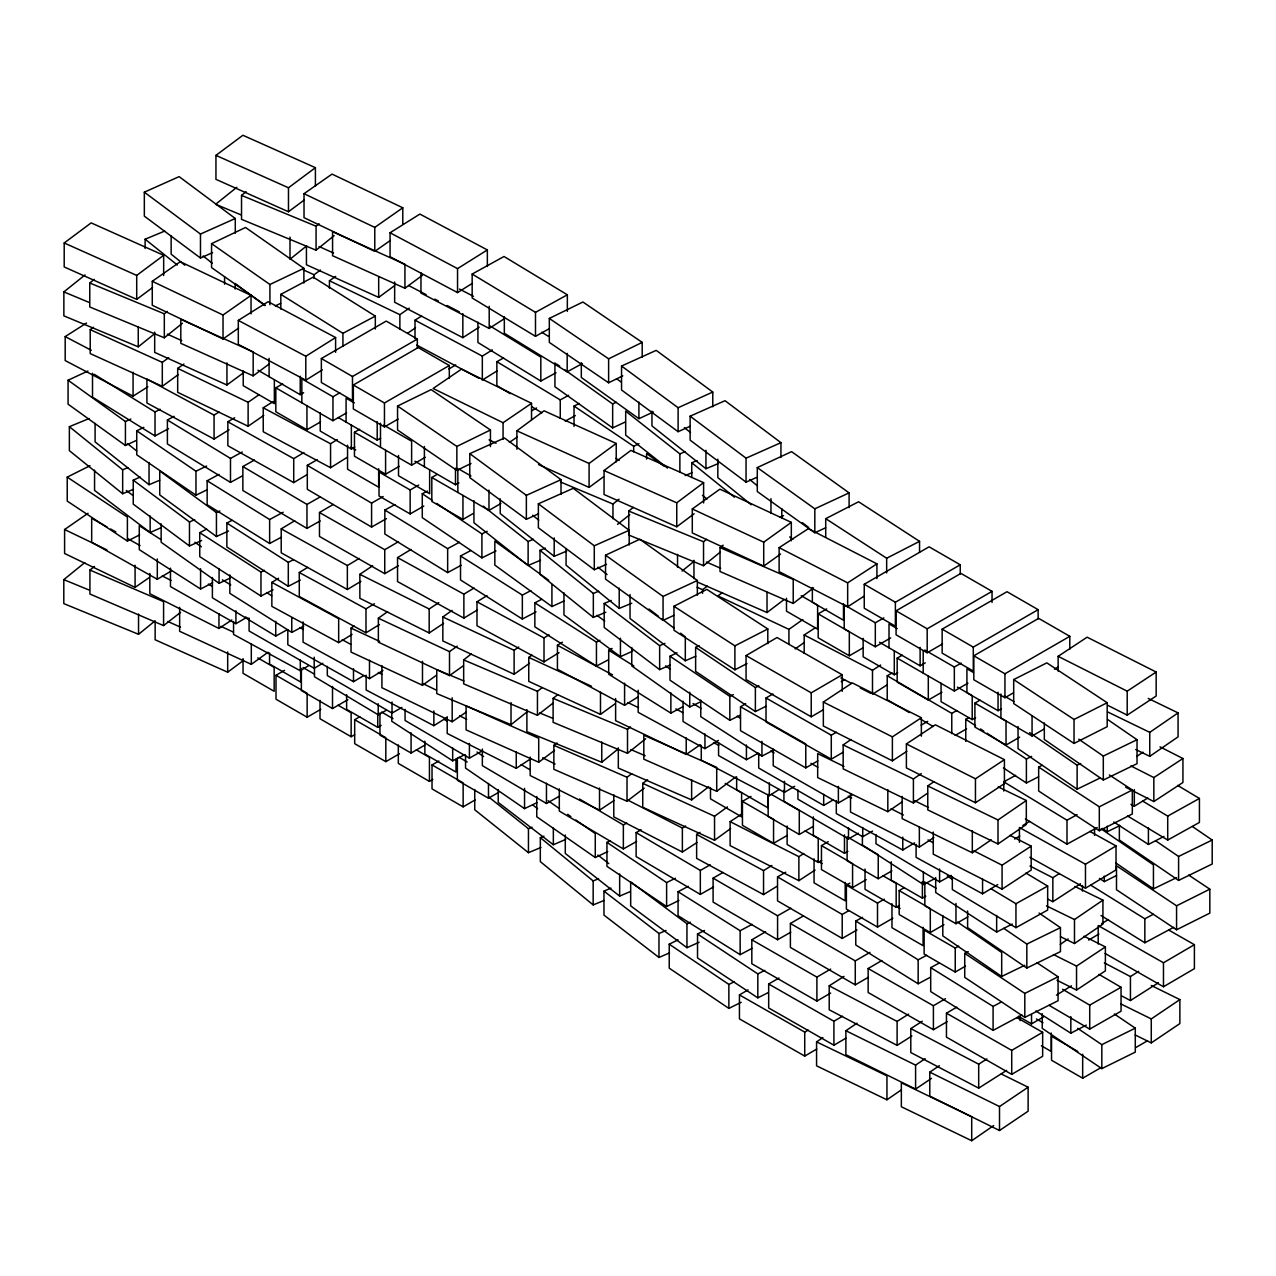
<?xml version="1.0" encoding="UTF-8"?>
<svg xmlns="http://www.w3.org/2000/svg" width="1276" height="1276" viewBox="0 0 1276 1276"><rect width="100%" height="100%" fill="white"/><g stroke="black" fill="none" stroke-linecap="round" stroke-linejoin="round"><path stroke-width="1.5" d="M526.892 709.584L526.892 731.69L601.762 762.266L618.222 748.852M155.05 620.886L138.542 634.3L63.8 603.612L63.8 579.639L84.806 562.588M720.031 552.301L703.539 565.699L628.781 535.027L628.781 511.07L633.279 507.401M703.539 565.699L703.539 541.742L706.537 539.301M182.42 323.227L164.317 337.805L89.767 306.958L89.767 282.985L94.296 279.348M334.168 235.613L316.065 250.192L241.531 219.328L241.531 195.372L246.061 191.719M164.317 337.805L164.317 313.832L167.331 311.408M316.065 250.192L316.065 226.219L319.08 223.794M682.054 571.042L694.096 561.312M154.906 333.483L138.255 346.833L63.864 315.858L63.864 291.901L85.061 274.914M236.81 187.301L215.612 204.288L241.02 214.862M306.671 245.869L290.003 259.219L290.003 237.097M645.688 738.74L627.505 753.303L553.114 722.328L553.114 698.371L557.66 694.734M627.505 753.303L627.505 729.33L630.535 726.905M463.922 681.001L436.759 669.629L436.759 693.586L511.022 724.672L527.738 711.354M612.958 518.79L612.958 504.036L619.051 499.203M617.536 524.372L629.722 514.707M552.827 703.267L537.451 715.294L463.666 683.856L463.666 659.883L471.354 653.87M537.451 715.294L537.451 691.337L542.077 687.716M180.554 612.384L163.583 625.591L89.926 594.042L89.926 570.069L94.552 566.48M618.318 747.8L618.318 768.072L691.624 799.908L708.738 786.766M813.514 587.917L793.225 603.436L720.031 571.52L720.031 547.563L723.157 545.171M644.189 788.121L627.01 801.232L553.864 769.3L553.864 745.328L556.974 742.951M627.01 801.232L627.01 777.275L631.7 773.687M697.525 582.095L767.02 612.544L784.246 599.433M716.713 791.311L716.713 767.355L643.822 735.215L643.822 759.172L716.713 791.311L735.582 777.052M694.128 513.75L676.759 526.781L604.058 494.498L604.058 470.541L630.902 450.396L703.602 482.663L703.602 502.951M676.759 526.781L676.759 502.824L703.602 482.663M538.711 762.235L538.711 738.262L466.091 705.915L466.091 729.888L538.711 762.235L554.534 750.384M152.562 287.547L136.707 299.366L64.199 266.955L64.199 242.982L91.138 222.885L163.663 255.312L163.663 275.584M304.326 199.933L288.472 211.752L215.947 179.342L215.947 155.369L242.903 135.272L315.411 167.682L315.411 186.121M136.707 299.366L136.707 275.409L163.663 255.312M288.472 211.752L288.472 187.779L315.411 167.682M155.146 621.348L155.146 639.786L227.686 672.197L243.525 660.378M253.174 375.862L253.174 351.905L180.809 319.367L180.809 343.34L253.174 375.862L269.092 364.075M404.939 288.248L404.939 264.291L332.573 231.754L332.573 255.726L404.939 288.248L422.436 275.281M702.534 593.372L702.534 589.687L707.303 586.147M154.683 332.111L154.683 352.383L226.937 385.001L244.482 372.05M306.431 246.332L306.431 264.77L378.685 297.388L394.635 285.617M516.892 449.232L516.892 430.81L544.039 410.792L616.228 443.458L616.228 461.88M538.536 464.56L589.081 487.416L589.081 463.459L616.228 443.458M589.081 487.416L603.452 476.825M178.321 374.57L162.307 386.325L90.213 353.596L90.213 329.639L93.419 327.294M162.307 386.325L162.307 362.368L168.719 357.663M314.071 278.439L314.071 274.755L320.467 270.049M730.654 828.539L714.544 840.246L642.737 807.309L642.737 783.336L647.57 779.827M714.544 840.246L714.544 816.273L727.432 806.91M615.016 703.842L600.486 714.369L528.758 681.368L528.758 657.411L531.98 655.067M179.645 607.328L179.645 631.285L251.308 664.333L268.104 652.195M436.28 675.371L422.484 685.276L351.028 652.084L351.028 628.127L354.09 625.926M780.593 554.039L763.718 566.129L692.294 532.921L692.294 508.965L719.903 489.171L791.327 522.378L791.327 540.817M763.718 566.129L763.718 542.172L791.327 522.378M529.508 663.297L514.116 674.27L442.836 640.951L442.836 616.978L452.071 610.406M514.116 674.27L514.116 650.297L518.726 647.012M463.395 665.737L449.503 675.594L378.366 642.163L378.366 618.206L387.633 611.635M449.503 675.594L449.503 651.621L457.223 646.15M722.519 592.606L717.878 595.892L788.935 629.371L802.843 619.53M795.123 648.958L804.39 642.402M238.596 328.076L223.029 338.969L152.275 305.283L152.275 281.31L180.283 261.708L251.037 295.394L251.037 313.832M390.344 240.462L374.777 251.356L304.023 217.67L304.023 193.697L332.031 174.094L402.785 207.781L402.785 224.369M223.029 338.969L223.029 315.012L251.037 295.394M374.777 251.356L374.777 227.399L402.785 207.781M615.622 698.546L615.622 720.669L686.217 754.451L700.269 744.674M149.164 577.613L135.081 587.375L64.597 553.497L64.597 529.524L88.076 513.255M263.781 415.402L248.118 426.248L177.683 392.322L177.683 368.365L183.951 364.027M329.447 288.121L329.447 280.752L335.716 276.413M248.118 426.248L248.118 402.291L259.076 394.699M399.866 329.415L399.866 314.678L409.261 308.17M407.698 333.211L415.529 327.788M381.923 665.609L381.923 687.732L452.183 721.753L466.33 712.024M901.063 1090.055L886.948 1099.8L816.576 1065.843L816.576 1041.87L822.861 1037.547M1060.308 944.384L1068.156 938.961M971.706 1140.728L971.706 1116.771L901.35 1082.798L901.35 1106.755L971.706 1140.728L993.669 1125.56M927.556 793.193L913.409 802.923L843.165 768.87L843.165 744.913L851.028 739.506M913.409 802.923L913.409 778.966L921.272 773.559M998.215 786.893L1026.319 800.515L1026.319 824.471L998.007 843.946L927.764 809.893L927.764 785.936L934.064 781.598M998.007 843.946L998.007 819.974L1026.319 800.515M1135.72 749.522L1149.756 756.333L1149.756 732.36L1178.067 712.901L1148.225 698.435M1149.756 756.333L1178.067 736.858L1178.067 712.901M843.978 766.398L817.677 753.606L817.677 777.578L887.825 811.68L902.004 801.966M902.164 796.527L902.164 818.65L972.312 852.767L991.213 839.799M1136.677 756.509L1142.977 752.186M503.063 422.723L531.534 403.328L461.561 369.099L433.106 388.478L503.063 422.723L503.063 439.311M509.395 442.373L517.29 436.982M1060.484 936.68L1074.488 943.506L1074.488 919.549L1102.927 900.138L1074.918 886.469M1074.488 943.506L1102.927 924.111L1102.927 900.138M931.48 1078.364L915.594 1089.098L845.876 1054.678L845.876 1030.721L857.009 1023.208M915.594 1089.098L915.594 1065.125L925.132 1058.681M1001.309 1073.993L1028.121 1087.216L1028.121 1111.189L999.507 1130.504L929.789 1096.1L929.789 1072.143L939.327 1065.699M999.507 1130.504L999.507 1106.547L1028.121 1087.216M1135.177 1034.948L1151.271 1042.891L1151.271 1018.918L1179.869 999.602L1151.271 985.487M1151.271 1042.891L1179.869 1023.575L1179.869 999.602M443.585 623.358L429.183 632.96L359.864 598.284L359.864 574.312L372.672 565.778M429.183 632.96L429.183 608.987L438.785 602.591M530.178 757.099L530.178 775.537L599.529 810.196L613.931 800.578M1057.006 980.287L1076.545 990.064L1076.545 966.107L1105.383 946.904L1084.058 936.233M1076.545 990.064L1105.383 970.861L1105.383 946.904M149.818 573.418L149.818 593.691L218.962 628.478L231.817 619.961M447.206 716.889L447.206 733.477L516.254 768.327L530.736 758.757M906.885 751.277L892.387 760.847L823.339 725.996L823.339 702.039L852.304 682.899L921.368 717.734L921.368 736.172M892.387 760.847L892.387 736.874L921.368 717.734M906.391 743.94L935.356 724.8L1004.419 759.651L1004.419 783.608L975.454 802.748L906.391 767.913L906.391 743.94L975.454 778.791L1004.419 759.651M1058.139 671.08L1058.139 656.327L1087.12 637.187L1156.168 672.037L1156.168 695.994L1127.202 715.134L1107.727 705.309M1127.202 715.134L1127.202 691.177L1156.168 672.037M850.518 793.624L850.518 812.062L919.342 847.073L933.888 837.534M933.266 832.032L933.266 854.154L1002.075 889.165L1002.075 865.192L1031.183 846.132L1010.002 835.349M1125.607 787.18L1153.839 801.551L1153.839 777.578L1182.932 758.518L1159.996 746.843M1002.075 889.165L1031.183 870.088L1031.183 846.132M1153.839 801.551L1182.932 782.475L1182.932 758.518M815.061 870.072L798.872 880.663L730.127 845.621L730.127 821.648L741.452 814.247M798.872 880.663L798.872 856.69L803.736 853.516M613.788 794.757L613.788 816.879L682.373 852.033L682.373 828.06L685.611 825.955M682.373 852.033L696.983 842.527M863.916 596.259L847.663 606.818L779.126 571.616L779.126 547.659L808.378 528.663L876.915 563.848L876.915 578.602M847.663 606.818L847.663 582.845L876.915 563.848M1047.58 899.006L1052.844 901.701L1052.844 877.744L1059.351 873.518M1052.844 901.701L1080.485 883.774M420.968 272.777L420.968 293.065L489.202 328.442L503.908 318.984M804.183 653.408L804.183 634.97L815.603 627.601M887.187 684.797L872.497 694.256L872.497 670.299L880.663 665.035M394.651 281.964L394.651 302.237L462.837 337.661L479.186 327.166M701.274 745.439L701.274 760.193L769.348 795.682L779.173 789.397M911.909 1035.968L897.108 1045.379L829.209 1009.779L829.209 985.822L844.01 976.411M897.108 1045.379L897.108 1021.422L908.624 1014.101M1006.636 1070.373L978.692 1088.141L910.793 1052.54L910.793 1028.584L922.293 1021.263M978.692 1088.141L978.692 1064.184L986.906 1058.952M1121.732 995.966L1130.44 1000.528L1130.44 976.571L1138.67 971.339M1130.44 1000.528L1158.401 982.759M147.872 386.772L133.071 396.166L65.188 360.566L65.188 336.593L86.561 323.019M366.148 675.243L366.148 689.981L433.872 725.693L447.063 717.351M322.349 369.833L305.793 380.216L238.309 344.361L238.309 320.388L268.119 301.694L335.604 337.55L335.604 352.304M472.455 283.256L457.542 292.603L390.057 256.731L390.057 232.774L419.884 214.081L487.352 249.936L487.352 266.524M305.793 380.216L305.793 356.259L335.604 337.55M457.542 292.603L457.542 268.63L487.352 249.936M347.184 457.35L330.564 467.718L263.239 431.751L263.239 407.794L273.208 401.573M415.003 338.603L415.003 320.18L421.638 316.033M330.564 467.718L330.564 443.745L337.215 439.598M497.273 370.774L482.328 380.089L482.328 356.132L492.297 349.911M1056.448 995.136L1071.425 985.838M214.065 415.115L146.915 379.052L146.915 403.009L214.065 439.072L214.065 415.115L219.057 412.02M214.065 439.072L229.058 429.773M637.92 697.015L624.586 705.293L557.421 669.246L557.421 645.273L562.413 642.179M559.032 652.626L544.007 661.909L476.985 625.766L476.985 601.793L487.017 595.605M544.007 661.909L544.007 637.952L549.015 634.858M776.925 886.342L763.542 894.588L696.632 858.365L696.632 834.408L699.982 832.351M763.542 894.588L763.542 870.615L771.9 865.463M352.064 634.395L338.666 642.625L271.852 606.355L271.852 582.382L278.551 578.267M233.556 621.524L233.556 634.427L300.307 670.745L308.696 665.609M638.175 690.236L638.175 712.343L704.958 748.645L718.372 740.431M379.419 624.586L365.989 632.816L299.286 596.466L299.286 572.509L307.675 567.373M365.989 632.816L365.989 608.843L374.378 603.707M303.05 621.875L303.05 642.147L369.498 678.641L382.975 670.458M836.306 800.642L836.306 813.546L902.77 850.023L914.573 842.862M916.088 844.425L916.088 857.328L982.568 893.822L997.736 884.603M1130.919 804.327L1134.316 806.209L1147.81 798.01M477.384 609.96L463.874 618.126L397.538 581.569L397.538 557.596L411.047 549.43M463.874 618.126L463.874 594.169L474.002 588.045M841.267 681.671L844.648 679.63M360.917 581.346L347.359 589.496L281.214 552.827L281.214 528.854L294.756 520.72M347.359 589.496L347.359 565.539L359.226 558.409M1022.81 825.476L1029.604 821.409M1014.675 839.034L1019.763 835.987M1029.86 857.265L1085.477 888.208L1085.477 864.235L1116.022 845.94L1089.943 831.442M1085.477 888.208L1116.022 869.897L1116.022 845.94M718.563 742.648L718.563 755.551L784.469 792.364L794.677 786.287M307.341 474.481L293.719 482.599L227.862 445.739L227.862 421.782L234.672 417.73M293.719 482.599L293.719 458.642L303.927 452.549M448.881 368.987L455.691 364.936M287.818 629.977L287.818 644.731L353.5 681.687L363.74 675.61M107.216 527.084L91.681 518.311L91.681 542.284L157.299 579.272L170.968 571.185M170.474 568.155L170.474 586.593L235.916 623.693L246.204 617.648M398.495 565.619L384.746 573.658L319.478 536.462L319.478 512.505L333.227 504.467M384.746 573.658L384.746 549.701L398.495 541.662M823.291 709.775L811.233 716.809L746.061 679.55L746.061 655.577L777.036 637.521L842.208 674.781L842.208 691.369M817.804 760.879L805.778 767.897L740.527 730.701L740.527 706.729L745.678 703.714M843.308 752.138L831.282 759.172L766.015 721.977L766.015 698.004L772.889 693.985M811.233 716.809L811.233 692.836L842.208 674.781M831.282 759.172L831.282 735.215L836.434 732.201M816.752 1049.047L804.725 1056.081L739.442 1018.886L739.442 994.913L748.039 989.889M845.94 1038.17L833.914 1045.203L768.678 1007.976L768.678 984.019L778.998 977.99M947.159 1021.677L933.41 1029.7L868.143 992.505L868.143 968.532L881.891 960.493M804.725 1056.081L804.725 1032.109L808.155 1030.099M833.914 1045.203L833.914 1021.247L842.511 1016.222M933.41 1029.7L933.41 1005.743L945.436 998.709M1016.892 1017.626L1042.651 1032.3L1042.651 1056.273L1011.724 1074.36L946.457 1037.149L946.457 1013.192L956.761 1007.163M1101.651 923.569L1108.525 919.549M1088.603 940.077L1098.907 934.048M1011.724 1074.36L1011.724 1050.387L1042.651 1032.3M1105.08 953.443L1163.473 986.747L1163.473 962.774L1194.4 944.687L1168.641 929.997M1163.473 986.747L1194.4 968.659L1194.4 944.687M249.091 618.078L249.091 630.982L314.199 668.273L322.812 663.265M773.224 749.108L773.224 765.712L838.38 802.971L852.145 794.948M830.676 993.063L816.895 1001.07L751.819 963.763L751.819 939.806L765.6 931.783M816.895 1001.07L816.895 977.113L830.676 969.09M758.71 753.287L758.71 768.04L823.69 805.411L833.499 799.733M417.332 339.065L352.479 376.5L352.479 400.473L321.361 382.497L321.361 358.54L386.213 321.089L417.332 339.065L417.332 348.284M320.595 421.877L306.942 429.757L275.823 411.781L275.823 387.824L282.65 383.885M257.975 370.215L300.227 394.699L303.64 392.737M301.838 402.753L301.838 378.797L332.956 396.756L339.783 392.817M398.112 419.054L384.459 426.934L353.34 408.958L353.34 385.001L418.193 347.566L449.311 365.526L449.311 378.43M275.823 387.824L332.956 420.729L346.609 412.85M353.34 385.001L384.459 402.977L449.311 365.526M399.244 466.33L385.591 474.209L354.457 456.234L354.457 432.277L359.577 429.326M320.228 412.642L320.228 431.081L351.363 449.04L354.776 447.079M338.252 417.523L377.202 440.108L380.615 438.146M354.457 432.277L411.622 465.182L425.275 457.286M423.807 506.062L410.154 513.941L379.02 495.981L379.02 472.008L410.154 489.984L418.688 485.055M473.189 513.494L462.949 519.412L431.814 501.436L431.814 477.479L436.934 474.528M414.891 461.226L455.5 484.768L458.913 482.806M431.814 477.479L488.979 510.384L500.926 503.478M320.786 709.328L307.133 717.208L275.999 699.232L275.999 675.275L284.532 670.347M301.375 668.465L301.375 690.571L332.51 708.547L347.869 699.679M399.468 753.765L385.815 761.644L354.68 743.669L354.68 719.712L359.8 716.761M320.005 700.333L320.005 718.755L351.139 736.731L354.553 734.769M346.625 694.638L346.625 709.392L377.744 727.368L381.157 725.39M379.945 712.949L379.945 735.072L411.079 753.047L424.733 745.168M475.087 799.956L463.14 806.863L432.022 788.887L432.022 764.93L438.848 760.975M398.319 744.977L398.319 763.415L429.438 781.39L432.851 779.413M457.35 758.135L457.35 780.258L488.485 798.218L498.725 792.316M960.238 564.789L895.385 602.24L895.385 626.197L864.251 608.221L864.251 584.264L929.103 546.814L960.238 564.789L960.238 574.009M862.975 647.905L849.322 655.784L818.187 637.825L818.187 613.852L826.72 608.923M890.68 637.904L875.32 646.773L844.202 628.797L844.202 604.824L875.32 622.8L883.853 617.871M942.549 643.901L927.189 652.77L896.071 634.794L896.071 610.821L960.924 573.387L992.042 591.362L992.042 602.416M896.071 610.821L927.189 628.797L992.042 591.362M1038.138 609.673L973.285 647.123L973.285 671.08L942.151 653.121L942.151 629.148L1007.003 591.713L1038.138 609.673L1038.138 618.892M941.959 692.166L928.306 700.045L897.172 682.086L897.172 658.113L902.292 655.162M863.15 638.351L863.15 656.789L894.285 674.765L897.698 672.787M879.531 642.291L920.124 665.833L925.244 662.866M924.845 650.026L954.336 667.045L961.163 663.105M1013.479 692.804L1004.946 697.733L973.811 679.757L973.811 655.8L1038.664 618.366L1069.798 636.325L1069.798 649.229M787.212 835.429L773.559 843.308L742.441 825.333L742.441 801.376L750.974 796.447M897.172 658.113L954.336 691.018L967.99 683.139M973.811 655.8L1004.946 673.776L1069.798 636.325M1019.683 737.161L1006.03 745.04L974.896 727.065L974.896 703.108L980.016 700.141M1054.439 669.166L1057.852 667.188M941.066 683.234L941.066 701.672L972.2 719.632L975.614 717.67M973.476 672.548L966.921 668.768L966.921 692.724L998.055 710.7L1001.469 708.722M768.152 794.358L768.152 816.481L799.286 834.456L812.94 826.561M866.229 879.658L852.575 887.554L821.457 869.578L821.457 845.605L828.283 841.666M1000.926 694.064L1000.926 718.037L1032.061 735.997L1043.991 729.106M787.117 826.035L787.117 844.473L818.235 862.448L821.648 860.471M813.338 816.879L813.338 835.317L844.473 853.293L847.886 851.315M892.865 918.21L877.505 927.078L846.387 909.102L846.387 885.129L849.8 883.167M868.366 977.288L855.271 984.849L790.386 947.43L790.386 923.473L803.481 915.897M847.105 836.785L847.105 860.758L878.239 878.733L891.892 870.838M846.387 885.129L877.505 903.105L884.332 899.165M943.953 924.653L930.3 932.533L899.181 914.557L899.181 890.6L904.301 887.649M865.032 869.068L865.032 889.34L896.167 907.316L899.58 905.338M891.254 861.763L891.254 880.201L922.388 898.16L925.802 896.199M855.271 984.849L855.271 960.892L870.009 952.375M924.829 881.78L924.829 905.737L955.963 923.712L967.91 916.822M965.485 966.139L955.245 972.041L924.127 954.081L924.127 930.108L955.245 948.084L958.659 946.122M1018.423 1016.302L1031.534 1023.862L1043.481 1016.972M1077.757 1051.408L1051.536 1036.272L1051.536 1060.244L1082.67 1078.204L1101.443 1067.374M1135.576 1047.66L1147.523 1040.769M327.31 666.343L327.31 675.562L392.035 713.093L401.876 707.43M921.144 725.135L927.716 721.355M856.993 929.933L842.208 938.418L777.531 900.872L777.531 876.915L785.745 872.194M797.947 790.035L797.947 799.239L862.72 836.737L872.561 831.075M777.531 876.915L842.208 914.445L848.779 910.681M909.31 712.582L887.219 699.726L887.219 675.754L892.163 672.93M887.219 675.754L951.768 713.38L956.713 710.557M955.07 735.455L966.586 728.867M783.927 790.243L783.927 801.296L848.492 838.906L858.365 833.26M790.769 932.214L777.578 939.742L713.093 902.084L713.093 878.127L722.966 872.481M713.093 878.127L777.578 915.769L790.769 908.241M1062.589 989.267L1089.72 1005.121L1121.046 987.273L1121.046 1011.23L1089.72 1029.094L1049.032 1005.297M405.066 709.376L405.066 720.446L469.409 758.167L482.615 750.655M386.469 518.63L371.587 527.068L307.309 489.298L307.309 465.341L317.23 459.711M531.614 410.808L536.558 407.985M307.309 465.341L371.587 503.111L383.151 496.539M713.571 886.9L700.333 894.396L636.134 856.579L636.134 832.606L641.094 829.799M636.134 832.606L700.333 870.423L710.254 864.809M320.212 520.911L306.958 528.392L242.855 490.51L242.855 466.553L254.466 460.014M242.855 466.553L306.958 504.419L320.212 496.938M482.344 749.028L482.344 765.616L546.463 803.481L559.717 796.001M579.527 799.031L623.358 824.966L626.675 823.1M559.303 788.919L559.303 811.042L623.358 848.939L636.612 841.458M314.47 667.523L314.47 676.743L378.222 714.799L386.548 710.158M875.974 834.536L875.974 843.755L939.599 881.891L951.274 875.4M1142.594 801.041L1167.715 816.098L1199.424 798.457L1199.424 822.43L1167.715 840.055L1127.521 815.97M990.846 888.654L1015.951 903.711L1047.66 886.07L1047.66 910.043L1015.951 927.668L952.327 889.532L952.327 876.628M510.209 393.678L496.858 385.623L496.858 361.666L503.541 357.966M496.858 361.666L560.26 399.914L568.633 395.305M565.284 421.112L575.332 415.561M683.027 701.178L683.027 721.466L746.428 759.714L758.151 753.239M548.903 328.921L535.489 336.322L472.168 298.01L472.168 274.053L504.02 256.492L567.341 294.804L567.341 311.392M472.168 274.053L535.489 312.349L567.341 294.804M212.39 577.502L212.39 597.774L275.744 636.07L287.467 629.594M1003.797 791.04L1003.797 781.837L1015.552 775.377M1003.797 781.837L1066.991 820.213L1077.056 814.678M1025.41 818.921L1066.991 844.17L1097.216 827.582M242.265 475.948L230.493 482.392L167.395 443.952L167.395 419.995L174.126 416.311M167.395 419.995L230.493 458.419L242.265 451.991M477.926 322.222L477.926 342.51L540.817 381.046L556.001 372.783M504.323 316.655L504.323 333.243L567.182 371.81L582.366 363.548M461.162 565.268L447.653 572.605L384.842 534.022L384.842 510.049L394.97 504.546M384.842 510.049L447.653 548.632L459.472 542.22M94.201 374.267L155.018 411.973L160.106 409.245M92.51 373.23L92.51 397.187L155.018 435.945L168.576 428.64M281.502 537.116L269.635 543.496L207.143 504.722L207.143 480.765L219.025 474.385M207.143 480.765L269.635 519.523L283.208 512.234M930.044 977.416L918.162 983.78L855.765 944.974L855.765 921.017L862.544 917.38M855.765 921.017L918.162 959.823L926.647 955.277M1021.964 1014.914L993.095 1030.386L930.698 991.58L930.698 967.623L939.184 963.061M1090.884 885.241L1144.843 918.8L1153.344 914.254M930.698 967.623L993.095 1006.413L1001.58 1001.867M1100.997 915.498L1144.843 942.773L1173.713 927.301M280.816 309.111L280.816 294.357L313.21 277.147L375.319 316.113L375.319 329.017M280.816 294.357L342.925 333.323L375.319 316.113M682.788 706.776L670.873 713.125L608.7 674.207L608.7 650.234L612.097 648.431M752.074 948.339L740.144 954.671L678.066 915.69L678.066 891.733L688.306 886.294M678.066 891.733L740.144 930.714L752.074 924.366M229.839 574.902L229.839 593.34L291.773 632.386L303.736 626.069M536.048 611.842L522.347 619.051L460.524 579.942L460.524 555.969L470.796 550.562M460.524 555.969L522.347 595.095L530.912 590.581M1035.841 1010.959L1070.835 1033.209L1086.275 1025.122M608.461 659.772L596.45 666.072L534.851 626.835L534.851 602.862L541.726 599.273M534.851 602.862L596.45 642.099L599.88 640.297M300.339 580.054L288.296 586.322L226.857 547.005L226.857 523.048L232.025 520.353M226.857 523.048L288.296 562.365L293.464 559.67M273.048 589.799L260.974 596.051L199.742 556.623L199.742 532.666L206.648 529.093M160.808 539.509L139.259 525.68L139.259 549.637L200.587 589.018L212.645 582.749M199.742 532.666L260.974 572.079L264.435 570.292M700.763 700.077L700.763 716.665L761.947 756.11L774.038 749.857M862.401 835.732L862.401 844.951L923.377 884.507L935.483 878.287M1113.804 821.983L1148.416 844.441L1163.983 836.434M935.691 877.744L935.691 892.498L996.652 932.054L1012.235 924.047M825.716 537.1L825.716 518.662L858.604 501.771L919.549 541.343L919.549 552.396M747.018 663.584L734.896 669.804L673.951 630.248L673.951 606.275L706.856 589.384L767.801 628.956L767.801 643.694M391.764 712.056L391.764 721.259L452.677 760.847L464.799 754.626M825.716 518.662L886.66 558.234L919.549 541.343M673.951 606.275L734.896 645.847L767.801 628.956M965.773 741.42L965.773 719.297L969.234 717.527M987.066 733.253L1026.398 759.029L1031.614 756.381M1109.386 774.963L1132.322 790.004L1132.322 813.96L1099.306 830.756L1038.664 791.024L1038.664 767.067L1042.141 765.297M1003.446 767.961L1026.398 782.986L1038.568 776.797M1038.664 767.067L1099.306 806.799L1132.322 790.004M1013.686 679.582L1046.83 662.866L1107.185 702.725L1107.185 726.698L1074.041 743.43L1013.686 703.555L1013.686 679.582L1074.041 719.457L1074.041 743.43M1074.041 719.457L1107.185 702.725M768.296 992.584L757.816 997.864L697.525 957.957L697.525 934L704.511 930.475M697.525 934L757.816 973.907L764.803 970.382M139.626 534.915L127.393 541.056L67.229 501.085L67.229 477.128L89.974 465.724M1099.433 878.382L1104.298 881.62L1116.564 875.495M1036.973 962.71L1058.075 976.778L1058.075 1000.735L1024.803 1017.387L964.736 977.368L964.736 953.395L968.245 951.657M1176.568 905.8L1209.823 889.165L1209.823 913.122L1176.568 929.773L1116.5 889.755L1116.5 865.782L1176.568 905.8L1176.568 929.773M964.736 953.395L1024.803 993.414L1058.075 976.778M740.383 715.086L729.84 720.334L669.996 680.204L669.996 656.247L677.014 652.754M669.996 656.247L729.84 696.361L733.349 694.622M765.935 706.314L755.376 711.545L695.627 671.383L695.627 647.41L699.136 645.672M695.627 647.41L755.376 687.589L758.901 685.85M574.025 426.359L574.025 406.071L579.304 403.471M495.997 550.929L481.913 557.883L422.276 517.657L422.276 493.7L427.556 491.085M574.025 406.071L633.678 446.297L638.957 443.697M436.775 503.478L481.913 533.91L487.193 531.31M678.928 900.457L666.614 906.55L606.945 866.34L606.945 842.383L610.47 840.645M606.945 842.383L666.614 882.593L675.403 878.239M741.197 1002.298L728.867 1008.391L669.23 968.165L669.23 944.192L678.034 939.854M669.23 944.192L728.867 984.434L734.147 981.818M1077.662 1028.344L1101.826 1044.661L1135.289 1028.153L1135.289 1052.11L1101.826 1068.634L1042.237 1028.376L1042.237 1013.622M206.6 490.016L195.978 495.2L136.739 454.782L136.739 430.81L143.821 427.348M136.739 430.81L195.978 471.227L206.6 466.043M622.752 375.862L608.62 382.784L549.318 342.399L549.318 318.426L582.893 301.997L642.195 342.383L642.195 357.136M471.004 463.475L456.856 470.397L397.554 430.012L397.554 406.039L431.144 389.611L490.447 429.996L490.447 446.6M549.318 318.426L608.62 358.827L642.195 342.383M397.554 406.039L456.856 446.44L490.447 429.996M1102.336 828.363L1107.265 831.729L1119.642 825.684M1155.562 840.74L1178.593 856.451L1212.2 840.039L1212.2 864.012L1178.593 880.424L1119.355 839.991L1119.355 825.237M1003.797 928.354L1026.829 944.065L1060.452 927.652L1060.452 951.625L1026.829 968.037L967.607 927.604L967.607 911.016M465.549 755.201L465.549 768.104L524.548 808.649L536.957 802.636M1029.525 732.599L1077.119 765.217L1080.676 763.495M1078.73 739.171L1103.309 756.062L1137.028 739.713L1137.028 763.686L1103.309 780.019L1044.326 739.474L1044.326 722.886M1018.041 726.57L1018.041 748.677L1077.119 789.19L1100.167 777.977M1115.814 862.911L1153.44 888.846L1176.536 877.681M942.805 915.594L942.805 935.866L1001.692 976.459L1024.787 965.294M536.749 796.495L536.749 816.768L595.27 857.536L607.759 851.57M265.057 305.06L211.561 267.609L211.561 243.652L245.534 227.479L303.879 268.327L303.879 283.081M211.561 243.652L269.922 284.5L303.879 268.327M275.281 305.905L280.64 303.353M161.143 523.83L161.143 542.268L219.073 583.307L229.839 578.251M631.764 647.506L631.764 665.944L689.758 706.968L700.524 701.896M564.55 369.641L612.655 403.934L616.26 402.259M554.932 362.799L554.932 386.756L612.655 427.907L625.256 422.005M581.314 362.735L581.314 377.489L638.909 418.688L653.344 411.973M825.652 527.754L814.822 532.778L757.29 491.547L757.29 467.574L791.583 451.64L849.098 492.871L849.098 507.625M673.888 615.367L663.057 620.391L605.542 579.16L605.542 555.188L639.818 539.254L697.35 580.484L697.35 595.238M757.29 467.574L814.822 508.821L849.098 492.871M605.542 555.188L663.057 596.434L697.35 580.484M136.277 440.475L125.431 445.499L68.075 404.173L68.075 380.216L87.964 371.013M68.075 380.216L125.431 421.527L130.854 419.022M548.744 580.293L494.833 541.136L494.833 565.109L551.918 606.547L563.976 601.012M228.548 531.023L216.441 536.526L159.739 494.913L159.739 470.956L216.441 512.569L219.903 510.99M690.236 426.2L678.114 431.687L621.556 390.009L621.556 366.037L656.199 350.374L712.774 392.051L712.774 406.789M538.488 513.813L526.366 519.3L469.791 477.623L469.791 453.65L504.451 437.987L561.009 479.664L561.009 494.418M621.556 366.037L678.114 407.73L712.774 392.051M469.791 453.65L526.366 495.343L561.009 479.664M563.96 592.814L563.96 614.936L620.439 656.661L632.577 651.191M201.64 540.514L189.47 545.969L133.246 504.132L133.246 480.159L140.201 477.049M133.246 480.159L189.47 521.996L194.686 519.667M699.12 942.246L686.951 947.701L630.679 905.88L630.679 881.923L686.951 923.728L690.428 922.181M212.661 252.568L200.476 258.023L144.332 216.138L144.332 192.182L179.134 176.63L235.278 218.499L235.278 233.237M144.332 192.182L200.476 234.05L235.278 218.499M756.509 477.479L746.045 482.137L690.125 440.156L690.125 416.183L725.023 400.696L780.944 442.676L780.944 457.414M606.499 564.327L594.281 569.75L538.376 527.77L538.376 503.813L573.275 488.309L629.18 530.29L629.18 545.027M690.125 416.183L746.045 458.164L780.944 442.676M538.376 503.813L594.281 545.777L629.18 530.29M94.568 470.126L94.568 490.399L150.153 532.523L160.648 527.897M670.155 665.035L659.644 669.645L604.202 627.473L604.202 603.5L611.22 600.438M604.202 603.5L659.644 645.688L664.908 643.391M630.041 594.552L630.041 618.509L685.308 660.777L695.851 656.183M498.214 789.541L498.214 802.445L553.353 844.744L565.667 839.401M669.549 952.885L658.974 957.463L603.963 915.099L603.963 891.142L610.997 888.096M603.963 891.142L658.974 933.506L666.024 930.459M565.284 835.014L565.284 853.453L619.658 896.087L630.296 891.573M667.492 468.085L625.687 435.132L625.687 411.159L679.869 453.889L685.196 451.64M483.221 506.109L528.12 541.502L533.448 539.254M685.196 475.597L692.31 472.599M473.938 500.623L473.938 522.745L528.12 565.459L540.545 560.212M651.956 411.175L651.956 425.913L705.947 468.723L718.404 463.491M500.208 498.788L500.208 513.542L554.199 556.336L566.656 551.104M95.094 423.457L95.094 441.895L149.037 484.72L159.707 480.239M145.129 248.437L145.129 239.218L164.763 231.052M488.548 796.846L528.455 828.714L532.028 827.231M474.736 789.493L474.736 809.766L528.455 852.687L540.944 847.471M691.751 477.495L691.751 462.741L697.127 460.524M605.877 612.225L593.34 617.409L540.003 574.328L540.003 550.371L545.378 548.154M540.003 550.371L593.34 593.436L598.715 591.219M133.406 489.314L122.656 493.748L69.367 450.651L69.367 426.678L89.081 418.56M69.367 426.678L122.656 469.791L128.031 467.574M779.923 517.099L783.512 515.632M566.081 548.648L566.081 565.236L619.211 608.397L631.764 603.245M603.947 900.521L593.165 904.907L540.322 861.619L540.322 837.662L543.927 836.195M540.322 837.662L593.165 880.95L598.556 878.749M539.668 712.949L552.46 718.181M628.781 511.07L703.539 541.742M63.8 579.639L89.32 590.118M241.531 195.372L316.065 226.219M89.767 282.985L164.317 313.832M63.864 291.901L89.256 302.476M553.114 698.371L627.505 729.33M560.515 481.993L612.958 504.036M463.666 659.883L537.451 691.337M89.926 570.069L163.583 601.634L163.583 625.591M630.838 749.554L645.146 755.759M720.031 547.563L793.225 579.463L793.225 603.436M553.864 745.328L627.01 777.275M706.425 562.03L720.685 568.283M604.058 470.541L676.759 502.824M215.947 155.369L288.472 187.779M64.199 242.982L136.707 275.409M167.842 621.492L180.538 627.17M697.111 587.247L702.534 589.687M319.08 246.523L333.53 253.047M516.892 430.81L589.081 463.459M167.331 334.137L181.782 340.66M303.257 269.842L314.071 274.755M90.213 329.639L162.307 362.368M642.737 783.336L714.544 816.273M528.758 657.411L591.522 686.281M220.86 626.325L233.396 632.114M692.294 508.965L763.718 542.172M351.028 628.127L379.61 641.397M442.836 616.978L514.116 650.297M378.366 618.206L449.503 651.621M304.023 193.697L374.777 227.399M152.275 281.31L223.029 315.012M627.983 702.613L638.558 707.686M329.447 280.752L399.866 314.678M177.683 368.365L248.118 402.291M64.597 529.524L106.881 549.86M816.576 1041.87L886.948 1075.843L886.948 1099.8M1107.616 711.928L1149.756 732.36M843.165 744.913L913.409 778.966M927.764 785.936L998.007 819.974M422.324 683.33L436.376 690.141M914.445 800.658L928.465 807.485M489.075 439.837L496.061 443.25M1046.479 905.864L1074.488 919.549M1120.87 1003.925L1151.271 1018.918M845.876 1030.721L915.594 1065.125M929.789 1072.143L999.507 1106.547M359.864 574.312L429.183 608.987M1053.45 954.544L1076.545 966.107M542.619 757.8L555.076 764.021M162.227 575.97L171.096 580.436M1058.139 656.327L1127.202 691.177M823.339 702.039L892.387 736.874M459.599 715.772L466.681 719.345M1130.887 765.919L1153.839 777.578M891.095 808.745L903.456 815.029M973.843 850.837L1002.075 865.192M730.127 821.648L798.872 856.69M627.856 800.116L682.373 828.06M779.126 547.659L847.663 582.845M1030.003 866.005L1052.844 877.744M804.183 634.97L872.497 670.299M840.964 677.955L851.475 683.394M860.231 687.923L870.742 693.346M459.456 289.062L473.444 296.319M408.639 285.537L426.12 294.628M434.861 299.158L438.354 300.976M447.094 305.522L459.344 311.87M713.491 742.6L718.739 745.328M65.188 336.593L91.298 350.294M1104.33 962.87L1130.44 976.571M829.209 985.822L897.108 1021.422M910.793 1028.584L978.692 1064.184M378.302 672.436L381.779 674.254M390.057 232.774L457.542 268.63M238.309 320.388L305.793 356.259M415.003 320.18L482.328 356.132M416.726 345.062L478.867 378.254M263.239 407.794L330.564 443.745M557.421 645.273L612.528 674.86M476.985 601.793L544.007 637.952M696.632 834.408L763.542 870.615M675.849 708.866L682.692 712.582M299.286 572.509L365.989 608.843M271.852 582.382L338.666 618.669L338.666 642.625M245.534 616.978L248.964 618.844M848.237 796.128L851.634 797.994M928.019 839.927L933.139 842.718M397.538 557.596L463.874 594.169M342.239 639.707L350.756 644.38M281.214 528.854L347.359 565.539M1085.477 864.235L1019.428 827.502L1019.428 842.256M227.862 421.782L293.719 458.642M756.716 752.904L760.193 754.834M299.924 627.569L303.369 629.515M110.677 529.03L115.861 531.948M127.951 538.759L140.041 545.57M208.371 584.105L211.8 586.067M766.015 698.004L831.282 735.215M740.527 706.729L805.778 743.94L805.778 767.897M1163.473 962.774L1098.205 925.578L1098.205 944.001M319.478 512.505L384.746 549.701M868.143 968.532L933.41 1005.743M946.457 1013.192L1011.724 1050.387M768.678 984.019L833.914 1021.247M739.442 994.913L804.725 1032.109M746.061 655.577L811.233 692.836M810.946 763.319L817.804 767.243M751.819 939.806L816.895 977.113M770.688 750.958L774.101 752.936M942.151 629.148L973.285 647.123M864.251 584.264L895.385 602.24M897.188 628.621L889.005 623.884L889.005 647.857M1004.196 695.962L1014.037 701.64M801.232 595.732L817.613 605.191L817.613 629.164L786.495 611.188L786.495 598.284M957.447 687.158L972.2 695.675L972.2 719.632M974.896 703.108L1006.03 721.068L1006.03 745.04M818.187 613.852L849.322 631.827L849.322 655.784M321.361 358.54L352.479 376.5M354.265 402.913L346.083 398.176L346.083 422.133M383.773 425.131L411.622 441.209L411.622 465.182M459.488 469.393L470.956 476.012M350.82 447.142L355.733 449.981M848.747 837.742L878.239 854.76L878.239 878.733M926.472 882.721L936.297 888.399M771.422 794.406L799.286 810.483L799.286 834.456M725.231 783.4L741.611 792.859L741.611 816.815L710.493 798.856L710.493 787.786M805.14 830.915L818.235 838.476L818.235 862.448M883.056 875.783L896.167 883.359L896.167 907.316M821.457 845.605L852.575 863.581L852.575 887.554M899.181 890.6L930.3 908.576L930.3 932.533M742.441 801.376L773.559 819.352L773.559 843.308M896.884 906.582L900.154 908.48M817.342 860.758L822.254 863.597M1036.463 1018.966L1043.002 1022.762M1041.375 1045.778L1051.201 1051.44L1051.201 1033.018M790.386 923.473L855.271 960.892M381.588 712.056L393.056 718.675M458.993 757.226L467.175 761.963M303.018 667.555L314.486 674.175M257.784 657.89L274.165 667.348L274.165 691.305L243.046 673.329L243.046 658.591M416.343 749.857L429.438 757.418L429.438 781.39M338.028 705.197L351.139 712.774L351.139 736.731M354.68 719.712L385.815 737.688L385.815 761.644M432.022 764.93L463.14 782.89L463.14 806.863M275.999 675.275L307.133 693.251L307.133 717.208M921.192 719.52L933.091 726.443M1099.003 974.385L1121.046 987.273M444.016 719.313L447.397 721.291M521.15 764.579L529.588 769.556M1177.652 785.41L1199.424 798.457M1025.904 873.023L1047.66 886.07M531.901 406.773L541.901 412.818M693.028 703.539L701.369 708.579M222.391 579.862L230.733 584.902M541.694 332.207L548.489 336.385M489.825 325.827L540.817 357.089L540.817 381.046M608.7 650.234L633.901 666.024M266.668 592.59L271.692 595.764M737.145 716.155L740.463 718.276M947.223 876.022L952.167 879.228M965.773 719.297L975.598 725.741M980.51 728.963L983.796 731.116M67.229 477.128L127.393 517.099L127.393 541.056M1188.722 875.097L1209.823 889.165M615.941 458.307L619.163 460.476M422.276 493.7L431.942 500.208M1114.347 1014.005L1135.289 1028.153M1192.454 826.561L1212.2 840.039M1039.063 913.058L1060.452 927.652M477.017 752.027L483.572 756.54M1107.536 719.441L1137.028 739.713M1101.092 828.794L1153.44 864.889L1153.44 888.846M957.526 922.054L1001.692 952.502L1001.692 976.459M548.122 800.738L559.51 808.665M567.629 814.327L570.882 816.592M575.763 819.99L595.27 833.579L595.27 857.536M665.594 665.913L670.426 669.326M194.925 542.252L201.369 546.814M556.527 363.931L559.733 366.212M616.515 378.701L621.316 382.146M664.03 466.187L646.597 453.522L646.597 459.057M596.913 615.319L604.744 621.109M264.929 305.586L235.199 283.527L235.199 289.062M126.324 490.494L132.688 495.311M802.333 522.634L808.649 527.451M789.7 536.925L792.859 539.349M648.99 609.035L658.464 616.276M661.622 618.7L674.254 628.35M680.571 633.183L685.308 636.804L685.308 660.777M532.874 805.076L537.595 808.697M597.918 855.064L608.78 863.597M684.351 427.635L690.523 432.532M532.602 515.249L538.775 520.145M127.456 443.617L136.707 450.97M145.129 239.218L177.316 264.993M203.203 255.982L212.358 263.366M184.876 265.201L171.143 254.131L171.143 235.693M691.751 462.741L734.434 497.209M702.422 495.327L707 499.028M749.714 479.553L757.29 485.725M751.229 504.754L717.83 477.623L717.83 459.185M597.95 567.166L607.057 574.567M1178.593 856.451L1178.593 880.424M1167.715 816.098L1167.715 840.055M1148.416 827.853L1148.416 844.441M1144.843 918.8L1144.843 942.773M1134.316 789.605L1134.316 806.209M1107.265 826.21L1107.265 831.729M1104.298 876.102L1104.298 881.62M1103.309 756.062L1103.309 780.019M1101.826 1044.661L1101.826 1068.634M1099.306 806.799L1099.306 830.756M1094.553 827.98L1094.553 835.349M1089.72 1005.121L1089.72 1029.094M1082.67 1054.247L1082.67 1078.204M1082.447 885.528L1082.447 891.063M1077.119 765.217L1077.119 789.19M1070.835 1016.621L1070.835 1033.209M1066.991 820.213L1066.991 844.17M1032.061 715.724L1032.061 735.997M1031.534 1014.643L1031.534 1023.862M1026.829 944.065L1026.829 968.037M1026.398 759.029L1026.398 782.986M1024.803 993.414L1024.803 1017.387M1020.066 1016.892L1020.066 1020.577M1015.951 903.711L1015.951 927.668M1004.946 673.776L1004.946 697.733M998.055 692.262L998.055 710.7M996.652 915.466L996.652 932.054M993.095 1006.413L993.095 1030.386M982.568 879.068L982.568 893.822M975.454 778.791L975.454 802.748M972.312 830.644L972.312 852.767M955.963 903.44L955.963 923.712M955.245 948.084L955.245 972.041M954.336 667.045L954.336 691.018M951.768 713.38L951.768 733.652M939.599 868.988L939.599 881.891M928.306 676.089L928.306 700.045M927.189 628.797L927.189 652.77M923.202 650.919L923.202 673.042M923.377 871.604L923.377 884.507M923.09 927.253L923.09 945.675L891.972 927.716L891.972 903.743M922.388 881.572L922.388 898.16M920.124 647.395L920.124 665.833M919.342 826.8L919.342 847.073M918.162 959.823L918.162 983.78M902.77 837.12L902.77 850.023M894.285 650.808L894.285 674.765M887.825 789.557L887.825 811.68M886.66 558.234L886.66 572.972M877.505 903.105L877.505 927.078M875.32 622.8L875.32 646.773M862.72 827.518L862.72 836.737M848.492 827.853L848.492 838.906M845.19 882.37L845.19 900.792L814.056 882.832L814.056 858.86M844.473 834.855L844.473 853.293M843.484 603.628L843.484 620.216L812.365 602.24L812.365 587.502M842.208 914.445L842.208 938.418M838.38 786.383L838.38 802.971M823.69 794.358L823.69 805.411M814.822 508.821L814.822 532.778M788.935 629.371L788.935 644.125M784.469 781.311L784.469 792.364M781.805 508.773L781.805 517.992M777.578 915.769L777.578 939.742M770.959 498.661L770.959 513.415M769.348 782.778L769.348 795.682M767.785 794.804L767.785 807.708L736.651 789.732L736.651 776.829M767.02 592.271L767.02 612.544M761.947 741.356L761.947 756.11M757.816 973.907L757.816 997.864M755.376 687.589L755.376 711.545M746.428 744.977L746.428 759.714M746.045 458.164L746.045 482.137M740.144 930.714L740.144 954.671M734.896 645.847L734.896 669.804M729.84 696.361L729.84 720.334M728.867 984.434L728.867 1008.391M705.947 450.284L705.947 468.723M704.958 733.907L704.958 748.645M700.333 870.423L700.333 894.396M693.953 560.26L693.953 578.698M691.624 779.636L691.624 799.908M689.758 692.23L689.758 706.968M686.951 923.728L686.951 947.701M686.217 737.863L686.217 754.451M679.869 453.889L679.869 472.327M678.114 407.73L678.114 431.687M677.54 554.406L677.54 567.31M670.873 692.852L670.873 713.125M666.614 882.593L666.614 906.55M663.057 596.434L663.057 620.391M659.644 645.688L659.644 669.645M658.974 933.506L658.974 957.463M638.909 402.099L638.909 418.688M633.678 446.297L633.678 451.832M624.586 683.17L624.586 705.293M623.358 824.966L623.358 848.939M620.439 638.223L620.439 656.661M619.658 873.964L619.658 896.087M619.211 588.124L619.211 608.397M612.655 403.934L612.655 427.907M608.62 358.827L608.62 382.784M601.762 741.994L601.762 762.266M600.486 692.246L600.486 714.369M599.529 788.074L599.529 810.196M596.45 642.099L596.45 666.072M594.281 545.777L594.281 569.75M593.34 593.436L593.34 617.409M593.165 880.95L593.165 904.907M567.182 353.372L567.182 371.81M560.26 399.914L560.26 418.353M554.199 537.914L554.199 556.336M553.353 828.156L553.353 844.744M551.918 584.424L551.918 606.547M546.463 783.209L546.463 803.481M535.489 312.349L535.489 336.322M531.534 403.328L531.534 419.916M528.455 828.714L528.455 852.687M528.12 541.502L528.12 565.459M526.366 495.343L526.366 519.3M524.548 788.377L524.548 808.649M522.347 595.095L522.347 619.051M516.254 751.739L516.254 768.327M511.022 702.55L511.022 724.672M489.202 306.32L489.202 328.442M488.979 490.096L488.979 510.384M488.485 783.48L488.485 798.218M481.913 533.91L481.913 557.883M469.409 743.43L469.409 758.167M462.837 313.689L462.837 337.661M462.949 495.455L462.949 519.412M457.845 468.436L457.845 492.408M456.856 446.44L456.856 470.397M455.995 759.14L455.995 772.044L424.86 754.068L424.86 741.165M455.5 468.18L455.5 484.768M452.677 747.943L452.677 760.847M452.183 697.797L452.183 721.753M447.653 548.632L447.653 572.605M433.872 710.939L433.872 725.693M429.645 469.743L429.645 493.716L398.511 475.741L398.511 455.468M424.382 446.52L424.382 466.793M422.484 661.319L422.484 685.276M411.079 732.775L411.079 753.047M410.154 489.984L410.154 513.941M392.035 702.023L392.035 713.093M385.591 450.253L385.591 474.209M384.459 402.977L384.459 426.934M380.487 423.233L380.487 447.206M378.685 277.115L378.685 297.388M378.669 468.755L378.669 487.193L347.55 469.217L347.55 445.26M378.222 703.746L378.222 714.799M377.744 714.464L377.744 727.368M377.202 421.686L377.202 440.108M371.587 503.111L371.587 527.068M369.498 660.218L369.498 678.641M353.5 668.784L353.5 681.687M351.363 425.083L351.363 449.04M342.925 333.323L342.925 346.227M332.956 396.756L332.956 420.729M332.51 686.424L332.51 708.547M314.199 657.204L314.199 668.273M306.942 405.8L306.942 429.757M306.958 504.419L306.958 528.392M300.673 670.937L300.673 681.99L269.555 664.03L269.555 652.961M300.307 659.676L300.307 670.745M300.227 376.26L300.227 394.699M291.773 617.648L291.773 632.386M288.296 562.365L288.296 586.322M275.744 621.316L275.744 636.07M274.356 379.674L274.356 403.647L243.222 385.671L243.222 370.917M269.922 284.5L269.922 304.773M269.635 519.523L269.635 543.496M269.092 358.301L269.092 376.723M260.974 572.079L260.974 596.051M251.308 644.061L251.308 664.333M235.916 610.789L235.916 623.693M230.493 458.419L230.493 482.392M227.686 651.924L227.686 672.197M226.937 362.878L226.937 385.001M224.576 276.892L224.576 284.261M219.073 568.57L219.073 583.307M218.962 613.724L218.962 628.478M216.441 512.569L216.441 536.526M200.476 234.05L200.476 258.023M200.587 568.729L200.587 589.018M195.978 471.227L195.978 495.2M189.47 521.996L189.47 545.969M157.299 559L157.299 579.272M155.018 411.973L155.018 435.945M150.153 515.935L150.153 532.523M149.037 462.598L149.037 484.72M138.542 614.011L138.542 634.3M138.255 326.544L138.255 346.833M135.081 565.252L135.081 587.375M133.071 372.209L133.071 396.166M125.431 421.527L125.431 445.499M122.656 469.791L122.656 493.748"/></g></svg>
